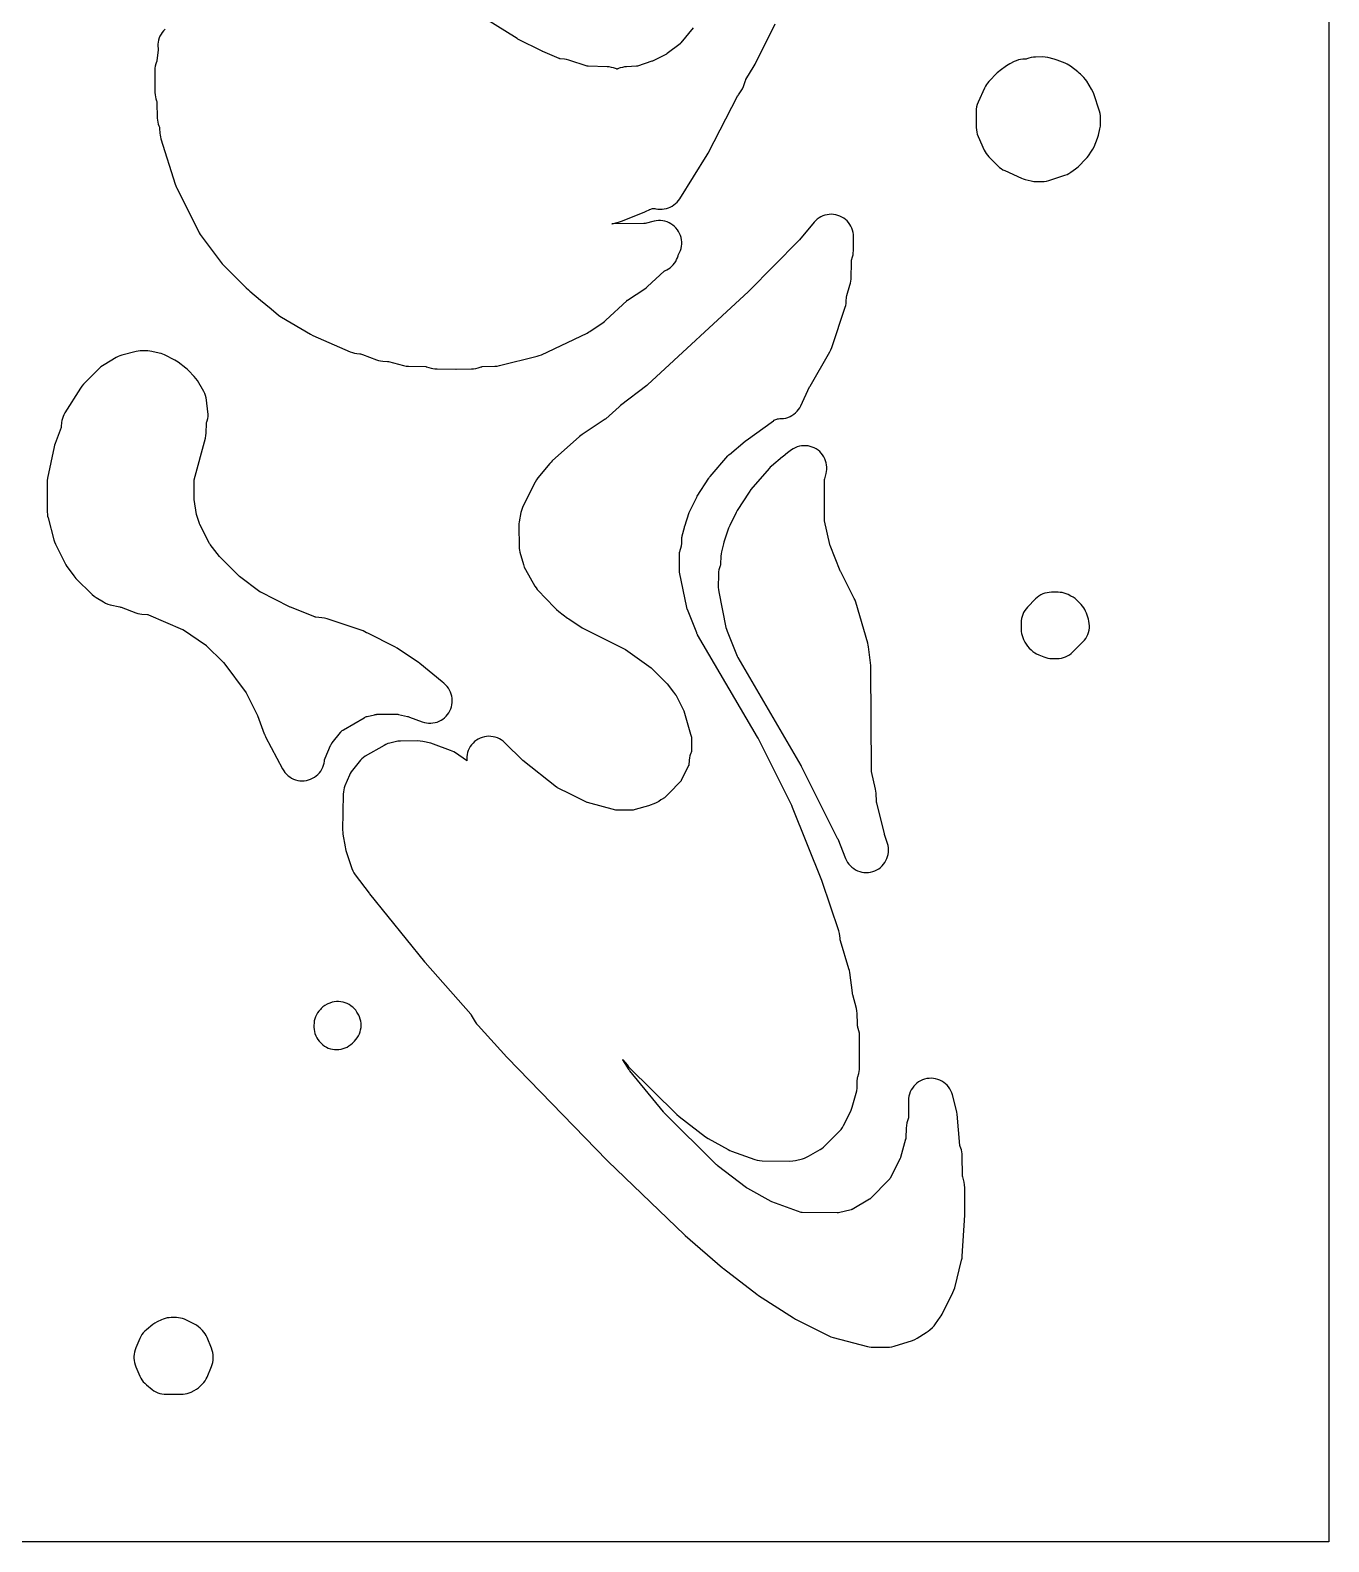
# Model space of a CAD drawing. Header units: millimetres. Extents: x 0 to 300, y 0 to 300.
# Drawn here: x 154.4 to 300, y 0 to 169.5 of the extents above; entities that cross this region are included whole.
import ezdxf

# ---------------------------------------------------------------- set-up
doc = ezdxf.new("R2010")
doc.units = ezdxf.units.MM
doc.layers.add('CUT', color=7, linetype='CONTINUOUS')

msp = doc.modelspace()

# ---------------------------------------------------------------- linework, layer by layer
at = {"layer": 'CUT'}
for points in [[(0.0614, 0), (0.0029, 0.0029), (0, 0.0614), (0, 299.9386), (0.0029, 299.9971), (0.0614, 300), (299.9341, 300), (299.9926, 299.9971), (299.9954, 299.9386), (299.9954, 0.0614), (299.9926, 0.0029), (299.9341, 0)], [(260.5905, 157.8075), (260.6838, 157.5654), (261.3657, 156.0371), (261.4673, 155.8346), (261.5868, 155.6421), (261.7232, 155.4613), (261.8755, 155.2935), (262.9114, 154.2512), (263.0797, 154.0966), (263.2615, 153.9581), (263.4551, 153.8367), (263.659, 153.7335), (265.5295, 152.8921), (265.7451, 152.8069), (265.9676, 152.742), (266.6314, 152.5815), (266.9241, 152.529), (267.2209, 152.5115), (267.8168, 152.512), (268.079, 152.526), (268.3383, 152.5674), (268.5918, 152.6358), (270.4155, 153.2322), (270.6461, 153.3205), (270.867, 153.4311), (271.0758, 153.5629), (271.5872, 153.9223), (271.7627, 154.0577), (271.9256, 154.208), (272.7749, 155.0651), (272.922, 155.2271), (273.0543, 155.4014), (273.4097, 155.9145), (273.5579, 156.1568), (273.6776, 156.4142), (274.0587, 157.3726), (274.1656, 157.7088), (274.3392, 158.4267), (274.3918, 158.7194), (274.4092, 159.0163), (274.4087, 159.6132), (274.3948, 159.8747), (274.3536, 160.1333), (274.2856, 160.3862), (273.6509, 162.3326), (273.5423, 162.6088), (273.4017, 162.8702), (272.8582, 163.7512), (272.7046, 163.9725), (272.5281, 164.176), (272.1694, 164.5472), (272.0264, 164.6839), (271.873, 164.8088), (271.022, 165.4479), (270.8409, 165.5719), (270.6496, 165.6795), (270.4496, 165.7699), (269.5517, 166.1293), (269.208, 166.2387), (268.4961, 166.4102), (268.2031, 166.4625), (267.9059, 166.4796), (267.1299, 166.4781), (266.8773, 166.4648), (266.6274, 166.4261), (266.3827, 166.3623), (266.1457, 166.2741), (266.1321, 166.2683), (266.1271, 166.2662), (266.0811, 166.2507), (266.0524, 166.2465), (266.0281, 166.2444), (265.6906, 166.224), (265.4398, 166.1961), (265.193, 166.1431), (264.9529, 166.0654), (264.7218, 165.964), (264.2321, 165.7188), (264.0504, 165.6181), (263.8776, 165.5027), (263.1347, 164.9605), (262.9699, 164.8292), (262.8167, 164.6845), (261.8836, 163.7254), (261.7374, 163.5613), (261.6062, 163.385), (261.491, 163.1978), (261.3927, 163.0013), (260.6763, 161.3967), (260.5813, 161.1494), (260.5129, 160.8933), (260.4721, 160.6315), (260.4592, 160.3669), (260.4668, 158.5734), (260.4814, 158.3143), (260.5228, 158.0581)], [(199.3036, 89.5323), (198.4105, 89.7352), (198.1244, 89.7829), (197.8347, 89.7972), (195.9016, 89.7803), (195.6079, 89.7604), (195.3185, 89.7061), (194.7285, 89.559), (194.5025, 89.4911), (194.2839, 89.4023), (194.0747, 89.2933), (191.9714, 88.0675), (191.7746, 87.9401), (191.5905, 87.7948), (191.4209, 87.6328), (191.2672, 87.4557), (190.5242, 86.5137), (190.3935, 86.3317), (190.2795, 86.1387), (190.1833, 85.9363), (189.6918, 84.7698), (189.6097, 84.5456), (189.5494, 84.3146), (189.5114, 84.0789), (189.496, 83.8407), (189.4288, 79.8027), (189.4353, 79.5762), (189.4623, 79.3513), (189.7028, 77.9036), (189.7425, 77.7117), (189.797, 77.5235), (190.4765, 75.4831), (190.575, 75.2331), (190.6998, 74.9951), (190.8493, 74.7718), (192.3996, 72.7073), (192.4553, 72.636), (198.6148, 65.0236), (198.6819, 64.9441), (203.7863, 59.1467), (203.7991, 59.1314), (203.847, 59.0646), (203.8573, 59.0476), (204.2798, 58.3131), (204.4307, 58.0813), (204.6063, 57.8676), (207.8372, 54.3528), (207.8818, 54.3055), (219.0835, 42.7379), (219.1487, 42.6731), (227.7486, 34.4221), (227.8453, 34.334), (232.0286, 30.7212), (232.1339, 30.635), (235.8731, 27.7455), (236.0472, 27.6225), (239.9679, 25.0948), (240.2048, 24.9598), (243.938, 23.0939), (244.1721, 22.9915), (244.4154, 22.9136), (248.2673, 21.8929), (248.4743, 21.8473), (248.6844, 21.8195), (248.8962, 21.8095), (250.4822, 21.8022), (250.7446, 21.8148), (251.0043, 21.8549), (251.2583, 21.922), (253.3158, 22.5829), (253.595, 22.6915), (253.8593, 22.8327), (254.8637, 23.4494), (255.0754, 23.5949), (255.271, 23.7614), (255.5661, 24.0398), (255.7397, 24.2207), (255.8942, 24.4182), (256.44, 25.1928), (256.5417, 25.3491), (256.6314, 25.5126), (257.8605, 27.9647), (257.9696, 28.216), (258.0506, 28.4778), (258.83, 31.5908), (258.8747, 31.8109), (258.8995, 32.0341), (259.2008, 36.6222), (259.2061, 36.801), (259.1887, 39.6977), (259.1681, 40.0035), (259.1102, 40.3045), (258.9513, 40.9234), (258.9462, 40.9462), (258.9333, 41.0421), (258.9322, 41.0654), (258.8971, 43.288), (258.8842, 43.5052), (258.8524, 43.7205), (258.8021, 43.9322), (258.7335, 44.1387), (258.6695, 44.3069), (258.6634, 44.3239), (258.6533, 44.3601), (258.6465, 44.3972), (258.6445, 44.4146), (258.3242, 47.9599), (258.2964, 48.1685), (258.2512, 48.374), (257.7931, 50.1065), (257.7177, 50.3434), (257.6191, 50.5716), (257.4983, 50.7889), (257.3566, 50.9932), (257.1953, 51.1823), (257.0159, 51.3545), (256.8204, 51.508), (256.6106, 51.6414), (256.3886, 51.7532), (256.1565, 51.8425), (255.9168, 51.9082), (255.6717, 51.9499), (255.4237, 51.9669), (255.1752, 51.9593), (254.9287, 51.927), (254.6866, 51.8704), (254.4513, 51.79), (254.2252, 51.6867), (254.0105, 51.5614), (253.8093, 51.4154), (253.6235, 51.2501), (253.4551, 51.0672), (253.3057, 50.8685), (253.1768, 50.656), (253.0696, 50.4317), (252.9853, 50.1978), (252.9245, 49.9567), (252.8881, 49.7108), (252.8762, 49.4625), (252.8798, 47.6468), (252.8794, 47.6288), (252.876, 47.5914), (252.8693, 47.5544), (252.8649, 47.5374), (252.704, 46.9592), (252.6416, 46.6699), (252.6139, 46.3753), (252.5758, 45.2764), (252.5743, 45.2525), (252.559, 45.1548), (252.5532, 45.1316), (251.9725, 43.0773), (251.9669, 43.0593), (251.9389, 42.987), (251.9309, 42.9701), (250.8327, 40.7758), (250.8229, 40.7574), (250.7997, 40.7211), (250.7728, 40.6875), (250.7585, 40.6723), (248.5738, 38.4627), (248.5613, 38.4506), (248.5336, 38.4271), (248.5038, 38.4061), (248.4893, 38.3973), (246.5487, 37.2694), (246.5318, 37.2601), (246.4956, 37.2435), (246.4579, 37.2305), (246.4392, 37.2256), (245.0409, 36.8916), (245.0173, 36.8867), (244.9179, 36.8755), (244.8938, 36.875), (240.9561, 36.9107), (240.934, 36.9115), (240.8887, 36.917), (240.8443, 36.9275), (240.8233, 36.9343), (237.569, 38.0999), (237.5534, 38.1058), (237.4908, 38.1344), (237.4761, 38.1422), (234.8663, 39.6059), (234.7931, 39.6504), (234.7231, 39.6999), (231.4382, 42.2038), (231.3763, 42.2543), (231.3178, 42.3087), (225.4874, 48.0986), (225.4427, 48.1453), (225.4006, 48.1943), (221.6366, 52.8175), (221.595, 52.8716), (221.5565, 52.9279), (220.8425, 54.0372), (220.8263, 54.0655), (220.848, 54.0412), (221.3212, 53.46), (221.4984, 53.2645), (226.9063, 47.8942), (227.1524, 47.6798), (230.118, 45.4193), (230.4106, 45.2271), (232.6591, 43.9661), (232.8454, 43.8716), (233.039, 43.793), (235.632, 42.8643), (235.8994, 42.7851), (236.174, 42.7361), (236.4523, 42.718), (239.5876, 42.6896), (239.8914, 42.7054), (240.1911, 42.7579), (240.9835, 42.9472), (241.2171, 43.0151), (241.4429, 43.1055), (241.6589, 43.2173), (242.9837, 43.9873), (243.1692, 44.1063), (243.3435, 44.2412), (243.5053, 44.391), (245.139, 46.0433), (245.3138, 46.2398), (245.467, 46.4535), (245.5969, 46.6822), (246.4046, 48.2961), (246.5, 48.5115), (246.5747, 48.7349), (247.0119, 50.2813), (247.0762, 50.5753), (247.1046, 50.8748), (247.1364, 51.7921), (247.1412, 51.866), (247.1434, 51.8893), (247.1659, 52.0355), (247.1708, 52.0584), (247.1886, 52.1302), (247.2922, 52.5024), (247.3432, 52.7245), (247.3738, 52.9502), (247.3838, 53.1778), (247.3767, 56.7673), (247.3621, 57.0327), (247.3193, 57.2951), (247.2489, 57.5515), (247.2092, 57.6709), (247.1915, 57.7289), (247.1863, 57.7475), (247.1606, 57.8603), (247.1459, 57.9751), (247.1444, 57.9943), (247.1412, 58.0549), (247.106, 59.2368), (247.0815, 59.5193), (247.0252, 59.7972), (246.6205, 61.3388), (246.6027, 61.4165), (246.5903, 61.4803), (246.5775, 61.5589), (246.2812, 63.838), (246.2467, 64.0387), (246.1961, 64.2359), (245.2494, 67.3825), (245.2331, 67.4418), (245.2284, 67.4607), (245.2048, 67.5813), (245.202, 67.6006), (245.1946, 67.6616), (245.168, 67.9392), (245.1252, 68.2187), (245.051, 68.4915), (243.2095, 74.0148), (243.159, 74.1527), (239.8808, 82.3467), (239.7957, 82.5363), (236.0207, 90.0848), (235.9421, 90.23), (229.223, 101.7038), (229.2001, 101.7447), (229.1931, 101.7578), (229.152, 101.8418), (229.146, 101.8554), (229.1278, 101.8986), (228.0824, 104.5165), (228.0626, 104.5696), (228.0566, 104.5866), (228.0243, 104.6953), (228.02, 104.7128), (228.0075, 104.7681), (227.216, 108.7063), (227.2049, 108.7697), (227.2019, 108.7899), (227.1897, 108.9179), (227.1888, 108.9383), (227.1876, 109.0027), (227.2007, 110.7106), (227.2027, 110.7714), (227.2038, 110.7907), (227.2159, 110.9061), (227.2382, 111.0143), (227.2724, 111.1252), (227.2894, 111.1719), (227.2879, 111.1725), (227.3596, 111.3901), (227.4162, 111.6573), (227.4434, 111.929), (227.4697, 112.5111), (227.4739, 112.572), (227.4757, 112.5913), (227.4931, 112.7121), (227.4968, 112.7311), (227.5099, 112.7908), (227.7426, 113.7393), (227.7559, 113.7893), (227.7677, 113.83), (227.7831, 113.8794), (228.2988, 115.4182), (228.3287, 115.4981), (228.3552, 115.5624), (228.3905, 115.6401), (229.0952, 117.0631), (229.1271, 117.1233), (229.1545, 117.1717), (229.1896, 117.2301), (230.4725, 119.2369), (230.523, 119.3101), (230.5664, 119.3684), (230.6221, 119.4378), (232.622, 121.7589), (232.6563, 121.7971), (232.6675, 121.809), (232.7406, 121.881), (232.7527, 121.8919), (232.7915, 121.9256), (234.5616, 123.4021), (234.5947, 123.4288), (234.6221, 123.4501), (234.6561, 123.4756), (237.7218, 125.698), (237.7724, 125.7328), (237.7887, 125.7434), (237.8898, 125.8025), (237.991, 125.849), (238.0964, 125.8854), (238.2048, 125.9113), (238.3152, 125.9264), (238.4322, 125.9308), (238.4824, 125.9302), (238.4824, 125.9322), (238.6297, 125.9306), (238.8773, 125.9526), (239.1215, 125.999), (239.3599, 126.0695), (239.5901, 126.1633), (239.8098, 126.2795), (240.0169, 126.417), (240.2093, 126.5743), (240.3852, 126.75), (240.5427, 126.9423), (240.6804, 127.1492), (240.7969, 127.3689), (241.7926, 129.4961), (241.815, 129.5415), (241.8394, 129.5859), (244.0577, 133.4353), (244.1721, 133.6591), (244.2635, 133.8933), (245.7704, 138.4159), (245.8297, 138.6232), (245.8709, 138.8348), (245.8937, 139.0491), (245.9275, 139.5874), (245.9296, 139.6098), (245.9473, 139.7053), (245.9533, 139.7269), (246.3146, 140.8848), (246.3739, 141.1121), (246.4116, 141.3439), (246.4275, 141.5783), (246.4684, 143.5785), (246.4686, 143.584), (246.474, 143.6358), (246.4792, 143.6622), (246.4854, 143.6856), (246.5999, 144.0791), (246.6539, 144.3027), (246.6872, 144.5303), (246.6994, 144.76), (246.7103, 146.321), (246.7, 146.5658), (246.6658, 146.8083), (246.608, 147.0464), (246.5272, 147.2777), (246.4242, 147.4999), (246.2999, 147.711), (246.1555, 147.9089), (245.9925, 148.0917), (245.8124, 148.2577), (245.6169, 148.4053), (245.4078, 148.533), (245.1873, 148.6397), (244.9574, 148.7243), (244.7203, 148.7859), (244.4783, 148.8241), (244.2338, 148.8384), (243.989, 148.8287), (243.7464, 148.7951), (243.5082, 148.7379), (243.2767, 148.6576), (243.0542, 148.5551), (242.8429, 148.4313), (242.6446, 148.2875), (242.4614, 148.1249), (242.2949, 147.9451), (240.6534, 145.9882), (240.6218, 145.952), (240.5887, 145.9171), (234.9803, 140.2316), (234.9609, 140.2124), (234.9411, 140.1937), (223.6189, 129.7192), (223.5767, 129.6819), (223.5327, 129.6466), (220.5959, 127.4047), (220.4306, 127.2668), (218.9558, 125.9251), (218.9521, 125.9219), (218.8933, 125.8759), (218.8794, 125.8662), (216.278, 124.1489), (216.1281, 124.0418), (215.9864, 123.9239), (212.9286, 121.1821), (212.7947, 121.0528), (212.6708, 120.9139), (211.3177, 119.2774), (211.1504, 119.05), (211.0098, 118.8053), (209.6422, 116.0789), (209.5457, 115.8613), (209.4703, 115.6354), (209.4168, 115.4035), (209.2294, 114.3687), (209.1986, 114.1369), (209.1895, 113.9031), (209.2079, 111.6103), (209.2197, 111.3868), (209.2515, 111.1653), (209.3029, 110.9475), (209.6942, 109.5695), (209.6952, 109.5659), (209.7939, 109.2839), (209.9255, 109.0156), (210.9955, 107.1287), (211.1093, 106.9467), (211.2382, 106.7752), (211.2548, 106.7567), (211.2709, 106.7354), (211.415, 106.5757), (212.1489, 105.8293), (213.3091, 104.641), (213.3764, 104.581), (213.4142, 104.5425), (213.6825, 104.306), (214.6467, 103.5721), (214.7755, 103.4803), (214.7853, 103.4738), (216.298, 102.4668), (216.5737, 102.3076), (221.0578, 100.0864), (221.0622, 100.0841), (221.1277, 100.0452), (221.1421, 100.0355), (224.0159, 97.9932), (224.0202, 97.9896), (224.0339, 97.9765), (225.8136, 96.1836), (226.5432, 95.2599), (226.7591, 94.9743), (226.7614, 94.9707), (226.7701, 94.9547), (227.6796, 93.185), (228.4494, 90.557), (228.5343, 90.2042), (228.5389, 90.1821), (228.5413, 90.1616), (228.5445, 88.6688), (228.5441, 88.651), (228.5405, 88.613), (228.5299, 88.5764), (228.5238, 88.5597), (228.4538, 88.3829), (228.4459, 88.3628), (228.366, 88.1272), (228.3099, 87.8849), (228.2782, 87.6382), (228.2337, 87.0703), (228.2319, 87.0526), (228.2241, 87.036), (227.39, 85.3634), (227.3845, 85.3531), (227.3816, 85.3486), (227.3679, 85.3314), (227.259, 85.2018), (226.0792, 83.987), (225.5011, 83.4281), (225.1674, 83.2106), (225.1128, 83.1749), (225.1085, 83.1721), (224.8664, 83.0142), (224.5145, 82.8288), (223.7201, 82.5192), (222.2208, 82.0957), (222.0073, 82.0461), (221.9863, 82.0418), (221.9706, 82.04), (221.9676, 82.04), (220.0454, 82.0466), (216.8823, 82.8867), (216.8639, 82.8921), (216.7866, 82.9213), (216.7693, 82.9294), (215.89, 83.3685), (215.502, 83.5623), (215.1379, 83.7442), (214.9652, 83.8304), (213.5245, 84.55), (213.5076, 84.559), (213.4379, 84.6031), (213.4226, 84.6145), (209.6324, 87.5945), (207.5958, 89.5939), (207.4118, 89.7576), (207.2125, 89.9023), (207, 90.0268), (206.7763, 90.1297), (206.5435, 90.2102), (206.304, 90.2673), (206.06, 90.3006), (205.8139, 90.3098), (205.5681, 90.2946), (205.325, 90.2554), (205.0869, 90.1924), (204.8561, 90.1063), (204.635, 89.998), (204.4256, 89.8683), (204.2299, 89.7188), (204.05, 89.5507), (203.8874, 89.3657), (203.7438, 89.1656), (203.6207, 88.9523), (203.519, 88.728), (203.44, 88.4948), (203.3843, 88.2549), (203.3524, 88.0107), (203.3448, 87.7645), (203.3541, 87.6273), (203.355, 87.5778), (203.3079, 87.6068), (202.0744, 88.4511), (201.9003, 88.56), (201.7179, 88.6543), (201.5284, 88.7332), (199.6157, 89.4396)], [(158.5131, 109.3406), (158.6375, 109.1573), (159.2755, 108.3021), (159.396, 108.1528), (159.5276, 108.0132), (161.353, 106.2203), (161.5611, 106.0374), (161.7882, 105.8787), (162.6, 105.3758), (162.8434, 105.243), (163.1, 105.1381), (163.3667, 105.0622), (164.4376, 104.8207), (164.5138, 104.8009), (164.5885, 104.776), (166.2456, 104.1638), (166.4593, 104.0955), (166.6783, 104.0467), (166.9007, 104.0178), (167.5437, 103.9632), (167.5635, 103.961), (167.6056, 103.9529), (167.6465, 103.9403), (167.6651, 103.933), (171.4873, 102.3031), (171.504, 102.2955), (171.5736, 102.2574), (171.5891, 102.2474), (174.0415, 100.5751), (174.055, 100.5654), (174.1105, 100.5199), (174.1226, 100.5085), (176.0385, 98.6319), (176.0419, 98.6284), (176.0916, 98.5719), (176.1022, 98.5584), (178.6111, 95.187), (178.6143, 95.1825), (178.6591, 95.1104), (178.6682, 95.0934), (179.9007, 92.6296), (180.6314, 90.6053), (180.6582, 90.5449), (180.6978, 90.4431), (180.7658, 90.3017), (180.7732, 90.2849), (180.7802, 90.2716), (180.7809, 90.2703), (182.6938, 86.6528), (182.8185, 86.4425), (182.9631, 86.2455), (183.1263, 86.0635), (183.3064, 85.8983), (183.5019, 85.7515), (183.7107, 85.6245), (183.9309, 85.5185), (184.1605, 85.4345), (184.3971, 85.3733), (184.6386, 85.3355), (184.8826, 85.3215), (185.1268, 85.3314), (185.3689, 85.365), (185.6066, 85.4222), (185.8375, 85.5023), (186.0595, 85.6045), (186.2704, 85.728), (186.4683, 85.8714), (186.6513, 86.0335), (186.8175, 86.2127), (186.9655, 86.4073), (187.0937, 86.6154), (187.201, 86.835), (187.2864, 87.064), (187.3489, 87.3003), (187.3881, 87.5415), (187.3884, 87.5438), (187.3898, 87.5564), (187.4122, 87.6624), (187.4461, 87.7711), (187.4527, 87.7889), (187.4745, 87.8444), (188.0746, 89.2684), (188.0975, 89.3196), (188.1051, 89.3356), (188.1552, 89.43), (188.2136, 89.5195), (188.224, 89.5339), (188.2577, 89.5787), (189.1736, 90.74), (189.211, 90.7851), (189.2232, 90.7992), (189.3003, 90.8801), (189.3807, 90.9499), (189.4716, 91.015), (189.4872, 91.0251), (189.5371, 91.0558), (191.8314, 92.3928), (191.8831, 92.4213), (191.8996, 92.4299), (192.0018, 92.4772), (192.1079, 92.5146), (192.1258, 92.5199), (192.1827, 92.5356), (192.9886, 92.7365), (193.0605, 92.7522), (193.0834, 92.7565), (193.2293, 92.7751), (193.2526, 92.7767), (193.3261, 92.7795), (195.3726, 92.7974), (195.4451, 92.796), (195.4681, 92.7948), (195.6122, 92.7793), (195.6348, 92.7755), (195.706, 92.7615), (196.6948, 92.5368), (196.7735, 92.5162), (196.8373, 92.4973), (196.9146, 92.4716), (198.354, 91.94), (198.361, 91.9374), (198.5925, 91.8645), (198.83, 91.8143), (199.0713, 91.7875), (199.314, 91.7841), (199.5559, 91.8043), (199.7948, 91.8479), (200.0282, 91.9145), (200.2541, 92.0033), (200.4704, 92.1137), (200.6749, 92.2445), (200.8657, 92.3946), (201.0411, 92.5624), (201.1994, 92.7464), (201.3391, 92.945), (201.4589, 93.1561), (201.5576, 93.3779), (201.6343, 93.6082), (201.6884, 93.8449), (201.7193, 94.0857), (201.7266, 94.3283), (201.7104, 94.5705), (201.6708, 94.81), (201.6081, 95.0446), (201.523, 95.2719), (201.4162, 95.4899), (201.2888, 95.6966), (201.1419, 95.8899), (200.977, 96.068), (200.7756, 96.2654), (200.6054, 96.4176), (198.0755, 98.4803), (197.8888, 98.6186), (195.5886, 100.1621), (195.5638, 100.1765), (195.5536, 100.1834), (195.2858, 100.3397), (192.2563, 101.8645), (192.1008, 101.9306), (191.7167, 102.1229), (191.3873, 102.2594), (187.6787, 103.4942), (187.393, 103.5708), (187.1003, 103.6132), (186.4118, 103.6716), (186.3934, 103.6737), (186.3541, 103.6809), (186.3157, 103.6921), (186.2984, 103.6985), (183.5802, 104.7875), (183.5342, 104.8071), (183.489, 104.8286), (180.243, 106.4572), (180.2279, 106.4652), (180.1654, 106.504), (180.1515, 106.5139), (177.8821, 108.2254), (177.8168, 108.2784), (177.7553, 108.3358), (175.7125, 110.3869), (175.6654, 110.437), (175.6213, 110.4897), (174.5751, 111.8156), (174.5639, 111.8306), (174.5204, 111.8985), (174.5116, 111.915), (173.419, 114.0697), (173.4168, 114.0741), (173.3881, 114.1427), (173.3825, 114.1587), (173.0805, 115.0853), (173.0791, 115.09), (173.0613, 115.1625), (173.0582, 115.1791), (172.7888, 116.8451), (172.7881, 116.8502), (172.7815, 116.9272), (172.7811, 116.9448), (172.7811, 118.9455), (172.7812, 118.9509), (172.7855, 119.0023), (172.7901, 119.0287), (172.7957, 119.052), (174.0484, 123.7542), (174.1043, 124.0223), (174.1305, 124.2948), (174.1773, 125.4288), (174.1783, 125.4458), (174.1832, 125.482), (174.2178, 125.5892), (174.2161, 125.5898), (174.2523, 125.6953), (174.3094, 125.939), (174.3418, 126.1873), (174.3493, 126.4375), (174.3316, 126.6873), (174.1703, 128.019), (174.1272, 128.2684), (174.0591, 128.5122), (173.9667, 128.7479), (173.8509, 128.973), (173.1459, 130.1879), (172.9849, 130.4316), (172.7965, 130.6548), (172.1603, 131.3248), (172.008, 131.4721), (171.8438, 131.606), (170.978, 132.2529), (170.7977, 132.3758), (170.6073, 132.4824), (169.4453, 133.0684), (169.2584, 133.1532), (169.0651, 133.2224), (168.8668, 133.2755), (168.0451, 133.4598), (167.8084, 133.5011), (167.5687, 133.5194), (166.9746, 133.5362), (166.7379, 133.5317), (166.5027, 133.5048), (166.2711, 133.4558), (164.6734, 133.0379), (164.4568, 132.9706), (164.2471, 132.8839), (164.0462, 132.7786), (162.6735, 131.9776), (162.4923, 131.8611), (162.3218, 131.7295), (162.1632, 131.5836), (160.3816, 129.7971), (160.1935, 129.5858), (160.0305, 129.3546), (158.2933, 126.569), (158.1801, 126.3672), (158.086, 126.1558), (158.0119, 125.9366), (157.9583, 125.7115), (157.9258, 125.4824), (157.8851, 125.0534), (157.8845, 125.048), (157.8754, 124.9974), (157.8684, 124.9717), (157.8607, 124.9491), (157.1861, 123.1249), (157.1286, 122.9497), (157.0841, 122.7707), (156.3471, 119.2545), (156.3064, 118.9914), (156.294, 118.7255), (156.3154, 115.426), (156.3258, 115.2131), (156.3544, 115.0018), (156.4008, 114.7938), (157.0604, 112.3375), (157.1378, 112.0982), (157.2387, 111.868), (158.4053, 109.5342)], [(231.5612, 106.7565), (231.5989, 106.5018), (232.3977, 102.5276), (232.4524, 102.3075), (232.5269, 102.0931), (233.5712, 99.478), (233.6471, 99.3068), (233.7356, 99.1418), (240.8187, 87.0463), (240.8386, 87.011), (240.8572, 86.9752), (244.8914, 78.9084), (244.9132, 78.8624), (244.9331, 78.8155), (245.8147, 76.6117), (245.9179, 76.3868), (246.0428, 76.1732), (246.1882, 75.973), (246.3527, 75.7881), (246.5347, 75.6204), (246.7323, 75.4715), (246.9437, 75.3429), (247.1668, 75.2358), (247.3994, 75.1513), (247.6392, 75.0902), (247.8838, 75.0531), (248.131, 75.0404), (248.3782, 75.0521), (248.623, 75.0883), (248.863, 75.1484), (249.0959, 75.232), (249.3194, 75.3382), (249.5313, 75.466), (249.7295, 75.6141), (249.9121, 75.7811), (250.0774, 75.9653), (250.2236, 76.165), (250.3493, 76.3781), (250.4534, 76.6026), (250.5347, 76.8363), (250.5926, 77.0769), (250.6263, 77.3221), (250.6357, 77.5694), (250.6206, 77.8163), (250.5811, 78.0606), (250.5177, 78.2998), (250.1957, 79.3096), (250.1843, 79.3475), (250.1741, 79.3858), (249.308, 82.8647), (249.3037, 82.884), (249.2919, 82.9651), (249.2905, 82.9849), (249.2487, 83.9191), (249.2279, 84.148), (249.1861, 84.374), (248.7269, 86.347), (248.7225, 86.3688), (248.7118, 86.4602), (248.7111, 86.4824), (248.6561, 97.9594), (248.6379, 98.2493), (248.3834, 100.3414), (248.3504, 100.5437), (248.3008, 100.7426), (246.9518, 105.3462), (246.8767, 105.5644), (246.7819, 105.7748), (245.2721, 108.749), (245.2487, 108.7978), (245.2275, 108.8476), (244.0798, 111.7102), (244.0779, 111.7154), (244.0536, 111.7929), (244.0491, 111.8115), (243.467, 114.4645), (243.4629, 114.4857), (243.4534, 114.5748), (243.4528, 114.5964), (243.4615, 119.0624), (243.4619, 119.0794), (243.4649, 119.1144), (243.471, 119.1492), (243.4749, 119.1653), (243.6325, 119.761), (243.6836, 120.0012), (243.7109, 120.2453), (243.7141, 120.4908), (243.6932, 120.7355), (243.6483, 120.9769), (243.5801, 121.2128), (243.489, 121.4409), (243.3759, 121.6589), (243.242, 121.8647), (243.0886, 122.0565), (242.9171, 122.2322), (242.7292, 122.3903), (242.5266, 122.5292), (242.3115, 122.6476), (242.0857, 122.7442), (241.8516, 122.8183), (241.6113, 122.869), (241.3672, 122.8959), (241.1217, 122.8987), (240.877, 122.8775), (240.6356, 122.8323), (240.3998, 122.7636), (240.1719, 122.6722), (239.9541, 122.5588), (239.7484, 122.4246), (239.4545, 122.2115), (239.3204, 122.1072), (238.8225, 121.6919), (238.8206, 121.6903), (238.8174, 121.6876), (238.807, 121.6789), (238.7519, 121.633), (237.529, 120.613), (237.3768, 120.475), (237.2364, 120.3251), (235.2063, 117.9689), (234.9938, 117.6836), (233.6823, 115.632), (233.5484, 115.395), (232.8389, 113.9626), (232.7088, 113.6474), (232.1865, 112.0889), (232.1289, 111.8901), (231.9122, 111.0065), (231.8657, 110.7667), (231.8427, 110.5236), (231.8009, 109.5962), (231.7997, 109.5788), (231.7949, 109.543), (231.7841, 109.509), (231.7776, 109.4926), (231.7559, 109.4409), (231.6728, 109.2121), (231.6123, 108.9763), (231.575, 108.7358), (231.5613, 108.4928), (231.5499, 107.0136)], [(265.5018, 103.02), (265.5084, 102.2828), (265.5209, 102.0547), (265.5541, 101.8287), (265.6078, 101.6067), (265.6816, 101.3905), (265.7747, 101.1819), (265.934, 100.8653), (266.0688, 100.6299), (266.2283, 100.4105), (266.4107, 100.2097), (266.6324, 99.9908), (266.8207, 99.8227), (267.0249, 99.6745), (267.2431, 99.5476), (267.473, 99.4434), (268.0556, 99.2139), (268.2765, 99.1386), (268.5034, 99.0843), (268.7344, 99.0513), (268.9675, 99.04), (269.5299, 99.0391), (269.775, 99.0507), (270.0178, 99.0863), (270.2559, 99.1455), (270.487, 99.2278), (270.709, 99.3323), (270.9196, 99.4581), (271.1169, 99.6039), (271.299, 99.7684), (272.4309, 100.8965), (272.5999, 101.0829), (272.7494, 101.2853), (272.8777, 101.5017), (272.9837, 101.7299), (273.0662, 101.9676), (273.1243, 102.2124), (273.1576, 102.4617), (273.1656, 102.7132), (273.1484, 102.9642), (273.1059, 103.2122), (273.0388, 103.4547), (272.8201, 104.1137), (272.7376, 104.3285), (272.6358, 104.5349), (272.5154, 104.7309), (272.3775, 104.9151), (272.2233, 105.0858), (271.7514, 105.5621), (271.5489, 105.7453), (271.3276, 105.9054), (271.0902, 106.0403), (270.7657, 106.2019), (270.5552, 106.2949), (270.3371, 106.3682), (270.1131, 106.4211), (269.8853, 106.4532), (269.6554, 106.4642), (268.91, 106.4655), (268.661, 106.4535), (268.4145, 106.4168), (268.1729, 106.3558), (267.9386, 106.2709), (267.7139, 106.1632), (267.501, 106.0337), (267.302, 105.8835), (267.1191, 105.7144), (266.2153, 104.7911), (266.0528, 104.608), (265.909, 104.4099), (265.7853, 104.1987), (265.6828, 103.9764), (265.6026, 103.7451), (265.5453, 103.5071), (265.5117, 103.2646)], [(186.969, 55.9326), (187.0158, 55.8871), (187.1975, 55.727), (187.3939, 55.5851), (187.6031, 55.463), (187.8231, 55.3617), (188.0519, 55.2821), (188.2873, 55.225), (188.5272, 55.191), (188.7692, 55.1804), (189.0111, 55.1933), (189.2506, 55.2295), (189.4855, 55.2887), (189.7135, 55.3703), (189.9326, 55.4737), (190.1407, 55.5978), (190.3357, 55.7414), (190.516, 55.9032), (190.7618, 56.1464), (190.926, 56.3254), (191.072, 56.5195), (191.1985, 56.7269), (191.3042, 56.9455), (191.3883, 57.1734), (191.4498, 57.4084), (191.4883, 57.6483), (191.5033, 57.8907), (191.4947, 58.1335), (191.4625, 58.3742), (191.4072, 58.6107), (191.3292, 58.8408), (191.2292, 59.0621), (191.1082, 59.2728), (191.0273, 59.3989), (190.8928, 59.5887), (190.7412, 59.7651), (190.5739, 59.9268), (190.3923, 60.0721), (190.3642, 60.0925), (190.1571, 60.2279), (189.9377, 60.3421), (189.708, 60.4341), (189.4704, 60.5029), (189.2271, 60.5479), (188.9806, 60.5687), (188.7332, 60.5649), (188.4874, 60.5368), (188.2456, 60.4845), (188.0101, 60.4085), (187.7834, 60.3096), (187.6845, 60.2606), (187.4446, 60.1246), (187.2212, 59.963), (187.0169, 59.7779), (186.93, 59.6899), (186.7656, 59.506), (186.62, 59.3069), (186.4948, 59.0944), (186.3911, 58.8705), (186.31, 58.6376), (186.2523, 58.3978), (186.2184, 58.1534), (186.2088, 57.9069), (186.211, 57.6997), (186.2257, 57.4536), (186.2647, 57.2101), (186.3274, 56.9716), (186.4133, 56.7404), (186.5216, 56.5188), (186.6511, 56.309), (186.8008, 56.113)], [(167.0714, 17.9461), (167.2393, 17.766), (167.4242, 17.6032), (168.0809, 17.0802), (168.2762, 16.9394), (168.4843, 16.8181), (168.703, 16.7173), (168.9304, 16.6381), (169.1643, 16.5811), (169.4027, 16.5468), (169.6432, 16.5357), (171.3415, 16.539), (171.5668, 16.5496), (171.7901, 16.5804), (172.0098, 16.6313), (172.224, 16.7017), (172.431, 16.7912), (172.7868, 16.9644), (173.033, 17.1019), (173.2621, 17.2663), (173.4712, 17.4554), (173.7046, 17.6917), (173.8614, 17.8661), (174.0012, 18.0545), (174.1227, 18.2551), (174.2249, 18.4662), (174.7236, 19.6334), (174.8092, 19.8647), (174.8716, 20.1032), (174.9102, 20.3468), (174.9246, 20.5929), (174.9257, 20.7094), (174.9151, 20.9633), (174.8787, 21.2149), (174.8171, 21.4614), (174.7307, 21.7004), (174.2253, 22.9037), (174.1226, 23.1188), (173.9999, 23.3231), (173.8583, 23.5149), (173.699, 23.6923), (173.46, 23.9343), (173.2589, 24.1169), (173.0392, 24.2766), (172.8035, 24.4115), (171.9054, 24.8626), (171.6958, 24.9561), (171.4785, 25.03), (171.2553, 25.0837), (171.0281, 25.1166), (170.7989, 25.1286), (170.2063, 25.1323), (169.9779, 25.1233), (169.7512, 25.0934), (169.5282, 25.043), (169.3108, 24.9724), (169.1007, 24.8822), (168.6217, 24.6501), (168.3801, 24.5162), (168.1549, 24.3564), (167.4257, 23.776), (167.2403, 23.6129), (167.0719, 23.4322), (166.9222, 23.2359), (166.7925, 23.0257), (166.6843, 22.8037), (166.2372, 21.7593), (166.1492, 21.5209), (166.0859, 21.2747), (166.0478, 21.0234), (166.0355, 20.7696), (166.036, 20.5915), (166.0492, 20.3401), (166.0877, 20.0913), (166.1511, 19.8476), (166.2386, 19.6115), (166.6844, 18.5728), (166.7926, 18.3515), (166.922, 18.1419)]]:
    msp.add_lwpolyline(points, close=True, dxfattribs=at)
for points in [[(228.7286, 169.7592), (227.3641, 168.0666), (227.3495, 168.0497), (227.2804, 167.9822), (227.263, 167.9681), (225.8325, 166.8714), (225.818, 166.8609), (225.7526, 166.82), (225.7368, 166.8116), (224.2416, 166.0633), (224.1652, 166.0284), (224.0866, 165.999), (222.4797, 165.4611), (222.4634, 165.456), (222.4273, 165.4475), (222.3903, 165.4423), (222.3738, 165.4411), (221.2728, 165.3874), (221.0301, 165.3637), (220.7909, 165.3164), (220.5574, 165.2461), (220.2473, 165.1359), (220.2304, 165.1304), (220.1937, 165.1211), (220.1568, 165.1298), (220.1399, 165.135), (219.8038, 165.2483), (219.5641, 165.316), (219.3188, 165.3595), (219.0703, 165.3784), (216.9613, 165.4334), (216.9435, 165.4343), (216.9054, 165.4389), (216.8678, 165.4471), (216.8507, 165.4522), (214.7738, 166.1198), (214.5329, 166.1842), (214.2868, 166.2243), (213.8333, 166.275), (213.8154, 166.2775), (213.7773, 166.2855), (213.7402, 166.2971), (213.7234, 166.3038), (211.8639, 167.09), (211.8275, 167.1062), (211.7916, 167.1235), (209.0859, 168.4874), (209.0387, 168.5126), (208.9926, 168.5399), (202.1972, 172.7694)], [(169.5123, 169.5919), (169.3454, 169.4225), (169.1953, 169.2379), (169.0635, 169.04), (168.951, 168.8303), (168.859, 168.611), (168.7883, 168.3839), (168.7395, 168.1511), (168.713, 167.9147), (168.7091, 167.6769), (168.7278, 167.4398), (168.7378, 167.3826), (168.749, 167.2943), (168.7451, 167.2349), (168.614, 166.0877), (168.6115, 166.0695), (168.6037, 166.0323), (168.5924, 165.9959), (168.586, 165.9793), (168.5674, 165.9341), (168.4848, 165.702), (168.4255, 165.4628), (168.39, 165.2189), (168.3787, 164.9727), (168.3806, 164.4162), (168.3872, 162.4794), (168.3995, 162.2403), (168.4346, 162.0034), (168.4921, 161.771), (168.5717, 161.5452), (168.5877, 161.506), (168.5999, 161.4684), (168.6046, 161.4292), (168.6055, 161.41), (168.648, 159.608), (168.6626, 159.3906), (168.6961, 159.1753), (168.7482, 158.9638), (168.8186, 158.7576), (168.8819, 158.5954), (168.889, 158.5756), (168.9005, 158.5336), (168.9074, 158.4907), (168.909, 158.4697), (168.9377, 157.9301), (168.9577, 157.721), (168.9952, 157.5143), (169.0498, 157.3114), (170.6597, 152.2036), (170.7266, 152.0174), (170.808, 151.8371), (170.8412, 151.7708), (173.2515, 146.9494), (173.3533, 146.7655), (173.4703, 146.5908), (175.6786, 143.5736), (175.7995, 143.4212), (175.9318, 143.2788), (178.6174, 140.604), (178.8639, 140.3585), (179.0333, 140.2046), (180.212, 139.2283), (181.4054, 138.2398), (182.2392, 137.5492), (182.3966, 137.429), (182.5631, 137.3216), (185.8275, 135.3946), (186.0977, 135.2565), (190.2803, 133.4298), (190.5247, 133.3379), (190.7774, 133.2721), (191.0356, 133.2329), (191.3436, 133.2025), (191.3604, 133.2005), (191.3948, 133.1941), (191.4288, 133.1848), (191.4443, 133.1794), (191.6419, 133.1064), (193.2142, 132.5255), (193.4464, 132.4523), (193.6846, 132.4021), (193.9267, 132.3752), (194.4653, 132.342), (194.4847, 132.3403), (194.5643, 132.3275), (194.5832, 132.323), (196.2483, 131.8843), (196.537, 131.8262), (196.8306, 131.8025), (198.7432, 131.7606), (198.7602, 131.7599), (198.7955, 131.7561), (198.8305, 131.7492), (198.8466, 131.7449), (199.3375, 131.6033), (199.5583, 131.5504), (199.783, 131.5177), (200.0098, 131.5055), (202.1195, 131.4882), (202.1682, 131.4883), (203.8674, 131.5076), (204.1198, 131.5232), (204.3693, 131.5643), (204.6135, 131.6304), (204.9443, 131.7382), (204.9623, 131.7436), (205.0002, 131.7521), (205.0387, 131.7569), (205.0574, 131.7579), (206.4974, 131.8026), (206.7628, 131.8251), (207.0244, 131.8756), (211.2419, 132.9267), (211.4799, 132.9988), (211.7096, 133.0941), (216.8319, 135.5261), (217.0001, 135.6139), (217.1611, 135.7143), (218.6274, 136.7069), (218.7864, 136.824), (218.9357, 136.9533), (221.2786, 139.1497), (221.291, 139.1609), (221.3449, 139.2036), (221.3586, 139.2131), (223.2985, 140.5009), (223.4557, 140.6143), (223.6037, 140.7396), (225.4772, 142.4545), (225.4913, 142.4668), (225.5221, 142.49), (225.5574, 142.5074), (225.7679, 142.6048), (225.9694, 142.7219), (226.1591, 142.8573), (226.3354, 143.0098), (226.4968, 143.178), (226.6417, 143.3606), (226.769, 143.5558), (226.8776, 143.762), (226.9665, 143.9775), (227.0335, 144.1953), (227.0478, 144.2348), (227.0555, 144.2521), (227.202, 144.5596), (227.2964, 144.7858), (227.3682, 145.0201), (227.4168, 145.2604), (227.4415, 145.5043), (227.4423, 145.7494), (227.4191, 145.9934), (227.372, 146.234), (227.3017, 146.4688), (227.2087, 146.6956), (227.0939, 146.9122), (226.9584, 147.1165), (226.8036, 147.3065), (226.631, 147.4805), (226.4421, 147.6368), (226.2388, 147.7737), (226.0231, 147.8902), (225.7971, 147.9849), (225.5628, 148.0571), (225.3226, 148.1059), (225.0788, 148.131), (224.8337, 148.1322), (224.5896, 148.1093), (224.349, 148.0626), (223.3408, 147.8151), (223.318, 147.8102), (223.2224, 147.7983), (223.1992, 147.7975), (219.6584, 147.7753), (219.6155, 147.7771), (219.6567, 147.7894), (220.3651, 147.9633), (220.6932, 148.0683), (223.2302, 149.0776), (223.4492, 149.1771), (223.7843, 149.3495), (223.8404, 149.3766), (223.8584, 149.3847), (223.9688, 149.4282), (224.0776, 149.459), (224.1888, 149.4788), (224.3015, 149.4874), (224.4145, 149.4847), (224.5266, 149.4709), (224.547, 149.4663), (224.7806, 149.4249), (225.0171, 149.4059), (225.2543, 149.4094), (225.4902, 149.4354), (225.7225, 149.4835), (225.9491, 149.5535), (226.1682, 149.6447), (226.3776, 149.7562), (226.5755, 149.8871), (226.76, 150.0362), (226.9297, 150.202), (227.0828, 150.3832), (227.2181, 150.5781), (230.3043, 155.5086), (230.4053, 155.6857), (233.7546, 162.1554), (233.7628, 162.1704), (233.8023, 162.2323), (233.8125, 162.2461), (233.9729, 162.4534), (234.1258, 162.6745), (234.2541, 162.9108), (234.3562, 163.1595), (234.5915, 163.8333), (234.5984, 163.8515), (234.634, 163.9273), (234.6436, 163.9441), (235.5685, 165.4793), (235.6673, 165.6598), (237.9186, 170.2045)]]:
    msp.add_lwpolyline(points, dxfattribs=at)

doc.saveas('drawing.dxf')
